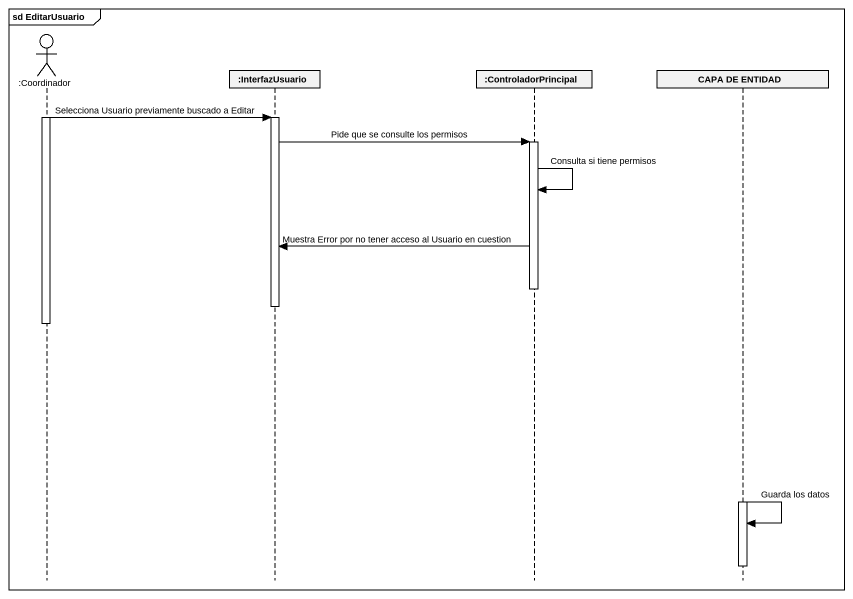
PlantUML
@startuml
mainframe sd EditarUsuario
hide footbox
actor ":Coordinador" as Coordinador
participant ":InterfazUsuario" as InterfazUsuario
participant ":ControladorPrincipal" as ControladorPrincipal
participant "CAPA DE ENTIDAD" as CAPA_DE_ENTIDAD

activate Coordinador
Coordinador -> InterfazUsuario : Selecciona Usuario previamente buscado a Editar
activate InterfazUsuario
InterfazUsuario -> ControladorPrincipal : Pide que se consulte los permisos
activate ControladorPrincipal
ControladorPrincipal -> ControladorPrincipal : Consulta si tiene permisos
ControladorPrincipal -> InterfazUsuario : Muestra Error por no tener acceso al Usuario en cuestion
deactivate ControladorPrincipal
deactivate InterfazUsuario
deactivate Coordinador
activate CAPA_DE_ENTIDAD
CAPA_DE_ENTIDAD -> CAPA_DE_ENTIDAD : Guarda los datos
deactivate CAPA_DE_ENTIDAD
@enduml
